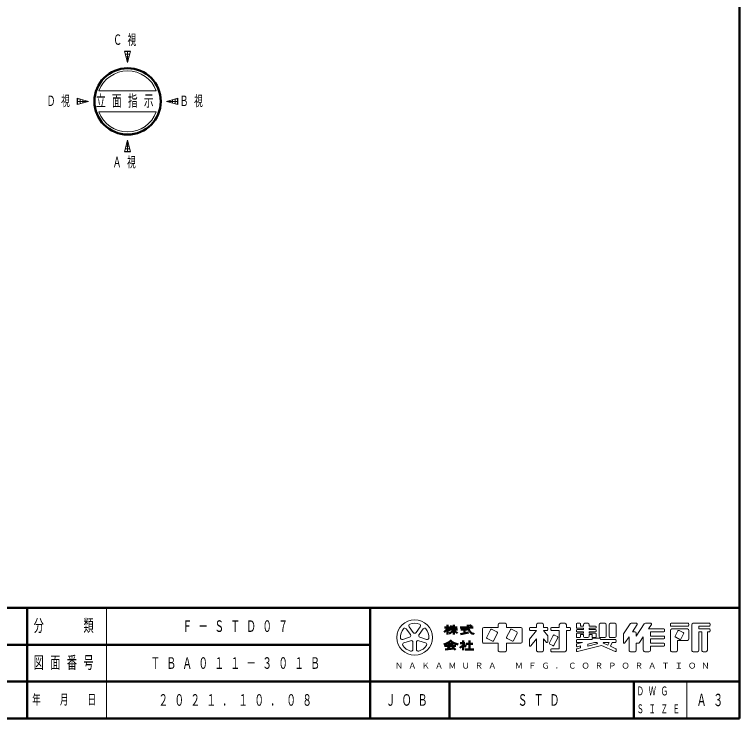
# Model space of a CAD drawing. Units: millimetres on the paper. Extents: x -385 to 0, y -594 to 267.
# Drawn here: x -137.4 to 0, y 0 to 133.5 of the extents above; entities that cross this region are included whole.
import ezdxf

# ---------------------------------------------------------------- set-up
doc = ezdxf.new("R2010")
doc.units = ezdxf.units.MM
doc.layers.add('LY_1', color=7, linetype='Continuous', lineweight=13)
doc.styles.add('ＭＳ ゴシック', font='')
doc.styles.get('ＭＳ ゴシック').set_extended_font_data('MS Gothic')

msp = doc.modelspace()

# ---------------------------------------------------------------- linework, layer by layer
at = {"layer": 'LY_1', "lineweight": 50}
for p, q in [((0, 0), (0, 267)), ((-385, 21), (0, 21)), ((-385, 0), (0, 0))]:
    msp.add_line(p, q, dxfattribs=at)
at = {"layer": 'LY_1'}
for p, q in [((-115.412, 126.569), (-116.57, 126.569)), ((-115.991, 124.409), (-116.57, 126.569)), ((-116.551, 126.5), (-115.431, 126.5)), ((-116.5, 126.309), (-116.5, 126.569)), ((-116, 124.443), (-116, 126.569)), ((-115.412, 126.569), (-115.991, 124.409)), ((-115.5, 126.242), (-115.5, 126.569)), ((-116.417, 126), (-115.565, 126)), ((-116.283, 125.5), (-115.699, 125.5)), ((-116.149, 125), (-115.833, 125)), ((-116.015, 124.5), (-115.967, 124.5)), ((-121.42, 119.024), (-110.562, 119.024)), ((-125.537, 116.445), (-125.537, 117.602)), ((-123.377, 117.024), (-125.537, 117.602)), ((-125.537, 117.5), (-125.154, 117.5)), ((-125.537, 116.445), (-123.377, 117.024)), ((-125.537, 117), (-123.465, 117)), ((-125.5, 116.455), (-125.5, 117.593)), ((-125, 116.589), (-125, 117.459)), ((-124.5, 116.723), (-124.5, 117.325)), ((-124, 116.857), (-124, 117.191)), ((-123.5, 116.991), (-123.5, 117.057)), ((-108.605, 117.024), (-106.445, 117.602)), ((-106.445, 116.445), (-108.605, 117.024)), ((-108.517, 117), (-106.445, 117)), ((-108.5, 116.995), (-108.5, 117.052)), ((-108, 116.861), (-108, 117.186)), ((-107.5, 116.728), (-107.5, 117.32)), ((-107, 116.594), (-107, 117.454)), ((-106.828, 117.5), (-106.445, 117.5)), ((-106.5, 116.46), (-106.5, 117.588)), ((-106.445, 116.445), (-106.445, 117.602)), ((-125.537, 116.5), (-125.331, 116.5)), ((-106.651, 116.5), (-106.445, 116.5)), ((-121.42, 115.024), (-110.562, 115.024)), ((-116.57, 107.478), (-115.991, 109.638)), ((-116.162, 109), (-115.82, 109)), ((-116.028, 109.5), (-115.954, 109.5)), ((-116, 107.478), (-116, 109.605)), ((-115.991, 109.638), (-115.412, 107.478)), ((-116.57, 107.478), (-115.412, 107.478)), ((-116.564, 107.5), (-115.418, 107.5)), ((-116.5, 107.478), (-116.5, 107.739)), ((-116.43, 108), (-115.552, 108)), ((-116.296, 108.5), (-115.686, 108.5)), ((-115.5, 107.478), (-115.5, 107.805)), ((-120, 21), (-120, 0)), ((-45.506, 18.063), (-44.426, 18.063)), ((-38.216, 18.063), (-37.406, 18.063)), ((-33.896, 18.063), (-33.086, 18.063)), ((-30.926, 17.901), (-30.926, 17.28)), ((-30.764, 18.063), (-30.278, 18.063)), ((-30.116, 17.901), (-30.116, 17.523)), ((-28.766, 18.063), (-29.306, 18.063)), ((-26.336, 18.063), (-25.526, 18.063)), ((-24.446, 18.063), (-23.636, 18.063)), ((-21.88, 16.242), (-20.746, 17.943)), ((-20.521, 18.063), (-19.529, 18.063)), ((-19.586, 15.633), (-18.046, 17.943)), ((-17.821, 18.063), (-16.829, 18.063)), ((-13.106, 17.901), (-13.106, 17.685)), ((-12.944, 18.063), (-9.758, 18.063)), ((-9.596, 17.901), (-9.596, 17.685)), ((-8.786, 18.063), (-5.708, 18.063)), ((-5.546, 17.901), (-5.546, 17.685)), ((-62.39, 15.917), (-63.175, 16.997)), ((-62.629, 17.393), (-61.844, 16.313)), ((-61.298, 16.313), (-60.513, 17.393)), ((-59.967, 16.997), (-60.752, 15.917)), ((-48.746, 16.983), (-48.746, 14.553)), ((-48.476, 17.253), (-45.776, 17.253)), ((-47.198, 16.838), (-47.918, 15.4)), ((-45.975, 16.408), (-46.981, 16.911)), ((-45.776, 17.793), (-45.776, 17.253)), ((-44.156, 17.793), (-44.156, 17.253)), ((-44.156, 17.253), (-41.456, 17.253)), ((-43.418, 16.838), (-44.138, 15.4)), ((-42.195, 16.408), (-43.201, 16.911)), ((-41.186, 16.983), (-41.186, 14.553)), ((-39.836, 17.091), (-39.836, 16.875)), ((-38.486, 16.713), (-39.836, 15.026)), ((-39.674, 17.253), (-38.486, 17.253)), ((-39.674, 16.713), (-38.486, 16.713)), ((-38.486, 17.793), (-38.486, 17.253)), ((-37.136, 17.793), (-37.136, 17.253)), ((-37.136, 17.253), (-36.488, 17.253)), ((-37.136, 16.713), (-36.326, 15.701)), ((-37.136, 16.713), (-36.488, 16.713)), ((-36.326, 17.091), (-36.326, 16.875)), ((-35.786, 17.091), (-35.786, 16.875)), ((-35.624, 17.253), (-34.166, 17.253)), ((-35.624, 16.713), (-34.166, 16.713)), ((-34.166, 17.793), (-34.166, 17.253)), ((-34.166, 16.713), (-34.166, 13.203)), ((-32.816, 17.793), (-32.816, 17.253)), ((-32.816, 17.253), (-32.168, 17.253)), ((-32.816, 16.713), (-32.816, 12.933)), ((-32.816, 16.713), (-32.168, 16.713)), ((-32.006, 17.091), (-32.006, 16.875)), ((-30.926, 16.686), (-30.926, 16.605)), ((-30.764, 17.118), (-29.576, 17.118)), ((-30.764, 16.848), (-29.576, 16.848)), ((-30.116, 17.523), (-29.576, 17.523)), ((-29.576, 17.793), (-29.576, 17.523)), ((-29.576, 17.118), (-29.576, 16.848)), ((-28.496, 17.793), (-28.496, 17.523)), ((-28.496, 17.523), (-27.308, 17.523)), ((-28.496, 17.118), (-27.308, 17.118)), ((-28.496, 17.118), (-28.496, 16.848)), ((-28.496, 16.848), (-27.308, 16.848)), ((-27.146, 17.361), (-27.146, 17.28)), ((-27.146, 16.686), (-27.146, 16.605)), ((-26.606, 17.793), (-26.606, 15.633)), ((-25.256, 17.793), (-25.256, 15.633)), ((-24.716, 17.793), (-24.716, 15.633)), ((-23.366, 17.793), (-23.366, 15.633)), ((-20.306, 16.443), (-19.394, 17.811)), ((-17.246, 16.983), (-16.694, 17.811)), ((-17.246, 16.983), (-14.348, 16.983)), ((-14.186, 16.821), (-14.186, 16.605)), ((-13.106, 16.713), (-13.106, 12.933)), ((-12.944, 17.523), (-9.758, 17.523)), ((-12.836, 16.983), (-9.866, 16.983)), ((-11.666, 16.622), (-12.17, 15.616)), ((-11.449, 16.695), (-10.659, 16.3)), ((-9.596, 16.713), (-9.596, 15.093)), ((-9.056, 17.793), (-9.056, 12.933)), ((-7.706, 17.523), (-7.706, 16.983)), ((-7.706, 17.523), (-5.708, 17.523)), ((-7.706, 16.983), (-5.708, 16.983)), ((-5.546, 16.821), (-5.546, 16.605)), ((-63.828, 14.985), (-62.559, 15.397)), ((-60.583, 15.397), (-59.313, 14.985)), ((-47.845, 15.183), (-46.839, 14.68)), ((-46.622, 14.752), (-45.902, 16.19)), ((-44.065, 15.183), (-43.059, 14.68)), ((-42.842, 14.752), (-42.122, 16.19)), ((-36.326, 15.701), (-36.326, 14.543)), ((-35.318, 15.758), (-36.038, 14.32)), ((-34.454, 15.326), (-35.174, 13.888)), ((-35.101, 15.831), (-34.527, 15.544)), ((-30.926, 16.011), (-30.926, 15.525)), ((-30.764, 16.443), (-29.576, 16.443)), ((-30.764, 16.173), (-29.576, 16.173)), ((-30.764, 15.363), (-30.278, 15.363)), ((-30.116, 15.903), (-29.576, 15.903)), ((-30.116, 15.903), (-30.116, 15.525)), ((-29.576, 16.443), (-29.576, 16.173)), ((-29.576, 15.903), (-29.576, 15.633)), ((-29.306, 15.363), (-28.766, 15.363)), ((-28.496, 16.443), (-27.308, 16.443)), ((-28.496, 16.443), (-28.496, 16.173)), ((-28.496, 16.173), (-27.308, 16.173)), ((-28.496, 15.903), (-28.496, 15.633)), ((-28.496, 15.903), (-27.956, 15.903)), ((-27.956, 15.903), (-27.956, 15.525)), ((-27.794, 15.363), (-27.308, 15.363)), ((-27.794, 15.228), (-26.498, 15.228)), ((-27.146, 16.011), (-27.146, 15.525)), ((-26.336, 15.363), (-25.526, 15.363)), ((-24.446, 15.363), (-23.636, 15.363)), ((-22.016, 15.793), (-22.016, 14.413)), ((-21.719, 14.323), (-20.936, 15.498)), ((-20.936, 15.498), (-20.936, 12.933)), ((-20.306, 16.443), (-19.856, 16.443)), ((-19.586, 16.173), (-19.586, 15.633)), ((-18.966, 14.404), (-18.236, 15.498)), ((-18.236, 15.498), (-18.236, 12.933)), ((-16.886, 16.443), (-14.348, 16.443)), ((-16.886, 16.443), (-16.886, 15.633)), ((-16.886, 15.633), (-14.348, 15.633)), ((-14.186, 15.471), (-14.186, 15.255)), ((-12.097, 15.399), (-11.307, 15.004)), ((-10.586, 16.082), (-11.09, 15.076)), ((-7.706, 16.443), (-7.166, 16.443)), ((-7.706, 16.443), (-7.706, 12.933)), ((-7.166, 16.443), (-7.166, 12.933)), ((-6.086, 16.443), (-5.708, 16.443)), ((-6.086, 16.443), (-6.086, 12.933)), ((-62.35, 14.755), (-63.62, 14.343)), ((-61.908, 13.099), (-61.908, 14.434)), ((-61.233, 14.434), (-61.233, 13.099)), ((-59.522, 14.343), (-60.792, 14.755)), ((-48.476, 14.283), (-45.776, 14.283)), ((-45.776, 14.283), (-45.776, 12.933)), ((-44.156, 14.283), (-41.456, 14.283)), ((-44.156, 14.283), (-44.156, 12.933)), ((-39.836, 15.026), (-39.836, 13.868)), ((-38.486, 15.093), (-39.547, 13.766)), ((-38.486, 15.093), (-38.486, 12.933)), ((-37.136, 15.093), (-36.614, 14.441)), ((-37.136, 15.093), (-37.136, 12.933)), ((-35.965, 14.103), (-35.391, 13.816)), ((-30.926, 14.796), (-30.926, 14.58)), ((-30.926, 13.995), (-30.926, 13.773)), ((-29.74, 14.418), (-30.803, 14.152)), ((-30.764, 14.958), (-27.956, 14.958)), ((-30.764, 14.418), (-29.74, 14.418)), ((-26.15, 13.841), (-30.725, 12.697)), ((-30.116, 13.768), (-30.725, 13.615)), ((-30.116, 13.768), (-30.116, 13.406)), ((-27.513, 14.418), (-28.766, 14.105)), ((-27.023, 14.179), (-28.766, 13.743)), ((-28.766, 14.105), (-28.766, 13.743)), ((-27.956, 15.066), (-27.956, 14.958)), ((-27.513, 14.418), (-27.053, 14.418)), ((-26.336, 15.066), (-26.336, 14.958)), ((-26.336, 14.958), (-23.528, 14.958)), ((-26.15, 13.841), (-23.594, 12.705)), ((-25.771, 14.263), (-24.968, 13.906)), ((-25.738, 14.418), (-24.712, 14.418)), ((-24.968, 13.906), (-24.712, 14.418)), ((-24.474, 13.687), (-24.108, 14.418)), ((-24.108, 14.418), (-23.528, 14.418)), ((-23.366, 14.796), (-23.366, 14.58)), ((-19.586, 14.283), (-19.19, 14.283)), ((-19.586, 14.283), (-19.586, 12.933)), ((-16.886, 15.093), (-16.886, 14.283)), ((-16.886, 15.093), (-14.348, 15.093)), ((-16.886, 14.283), (-14.348, 14.283)), ((-16.886, 13.743), (-16.886, 12.933)), ((-16.886, 13.743), (-14.348, 13.743)), ((-14.186, 14.121), (-14.186, 13.905)), ((-11.756, 14.823), (-11.756, 12.933)), ((-11.756, 14.823), (-9.866, 14.823)), ((-45.506, 12.663), (-44.426, 12.663)), ((-38.216, 12.663), (-37.406, 12.663)), ((-35.786, 13.041), (-35.786, 12.825)), ((-35.624, 13.203), (-34.166, 13.203)), ((-35.624, 12.663), (-33.086, 12.663)), ((-30.926, 13.077), (-30.926, 12.854)), ((-30.116, 13.406), (-30.803, 13.234)), ((-24.474, 13.687), (-23.462, 13.237)), ((-23.366, 13.089), (-23.366, 12.853)), ((-20.666, 12.663), (-19.856, 12.663)), ((-17.966, 12.663), (-17.156, 12.663)), ((-12.836, 12.663), (-12.026, 12.663)), ((-8.786, 12.663), (-7.976, 12.663)), ((-6.896, 12.663), (-6.356, 12.663)), ((-10, 7), (-10, 0))]:
    msp.add_line(p, q, dxfattribs=at)
at = {"layer": 'LY_1', "color": 140, "lineweight": 50}
for p, q in [((-135, 21), (-135, 0)), ((-70, 21), (-70, 0)), ((-55.901, 17.253), (-54.956, 17.253)), ((-55.361, 17.793), (-55.361, 15.903)), ((-54.915, 16.848), (-53.471, 16.848)), ((-54.769, 17.253), (-53.525, 17.253)), ((-54.146, 17.793), (-54.146, 15.903)), ((-52.931, 17.253), (-50.501, 17.253)), ((-52.796, 16.848), (-51.581, 16.848)), ((-52.121, 16.848), (-52.121, 16.173)), ((-50.719, 17.467), (-51.16, 17.761)), ((-52.889, 16.02), (-51.353, 16.327)), ((-187.5, 14), (-70, 14)), ((-55.901, 13.784), (-53.741, 13.784)), ((-55.361, 14.148), (-54.281, 14.148)), ((-54.899, 13.784), (-55.289, 13.136)), ((-52.931, 14.283), (-52.051, 14.283)), ((-52.391, 14.823), (-52.391, 14.283)), ((-52.391, 13.91), (-52.391, 12.933)), ((-52.34, 13.96), (-51.796, 13.646)), ((-51.783, 14.148), (-50.568, 14.148)), ((-51.176, 14.823), (-51.176, 13.068)), ((-55.765, 13.067), (-54.113, 13.304)), ((-54.416, 13.607), (-53.81, 13.001)), ((-51.986, 13.068), (-50.366, 13.068)), ((-242.5, 7), (0, 7)), ((-55, 7), (-55, 0)), ((-20, 7), (-20, 0))]:
    msp.add_line(p, q, dxfattribs=at)
msp.add_circle((-115.991, 117.024), 6.286, dxfattribs=at)
at = {"layer": 'LY_1'}
msp.add_circle((-61.571, 15.363), 3.375, dxfattribs=at)
for centre, radius, start, end in [((-115.991, 117.024), 5.786, 20.22325, 159.77675), ((-115.991, 117.024), 5.786, 200.22325, 339.77675), ((-62.356, 17.592), 0.338, 109.39847, 215.99997), ((-61.571, 15.363), 2.7, 70.60155, 109.39847), ((-60.786, 17.592), 0.338, 324, 70.60155), ((-45.506, 17.793), 0.27, 89.99998, 179.99996), ((-44.426, 17.793), 0.27, 0, 89.99998), ((-38.216, 17.793), 0.27, 89.99998, 179.99996), ((-37.406, 17.793), 0.27, 0, 89.99998), ((-33.896, 17.793), 0.27, 89.99998, 179.99996), ((-33.086, 17.793), 0.27, 0, 89.99998), ((-30.764, 17.901), 0.162, 89.99998, 179.99996), ((-30.278, 17.901), 0.162, 0, 89.99998), ((-29.306, 17.793), 0.27, 89.99998, 179.99996), ((-28.766, 17.793), 0.27, 0, 89.99998), ((-26.336, 17.793), 0.27, 89.99998, 179.99996), ((-25.526, 17.793), 0.27, 0, 89.99998), ((-24.446, 17.793), 0.27, 89.99998, 179.99996), ((-23.636, 17.793), 0.27, 0, 89.99998), ((-20.521, 17.793), 0.27, 89.99998, 146.30984), ((-19.529, 17.901), 0.162, 326.31015, 89.99998), ((-17.821, 17.793), 0.27, 89.99998, 146.3098), ((-16.829, 17.901), 0.162, 326.31003, 89.99998), ((-12.944, 17.901), 0.162, 89.99998, 179.99996), ((-9.758, 17.901), 0.162, 0, 89.99998), ((-8.786, 17.793), 0.27, 89.99998, 179.99996), ((-5.708, 17.901), 0.162, 0, 89.99998), ((-61.571, 15.363), 2.7, 142.60154, 181.39846), ((-63.448, 16.798), 0.338, 35.99999, 142.60154), ((-59.694, 16.798), 0.338, 37.39846, 143.99995), ((-61.571, 15.363), 2.7, 358.60155, 37.39847), ((-48.476, 16.983), 0.27, 89.99998, 179.99996), ((-47.054, 16.766), 0.162, 63.43492, 153.43499), ((-43.274, 16.766), 0.162, 63.43492, 153.43499), ((-41.456, 16.983), 0.27, 0, 89.99998), ((-39.674, 17.091), 0.162, 89.99998, 179.99996), ((-39.674, 16.875), 0.162, 179.99998, 270.00002), ((-36.488, 17.091), 0.162, 0, 89.99998), ((-36.488, 16.875), 0.162, 270.00002, 0), ((-35.624, 17.091), 0.162, 89.99998, 179.99996), ((-35.624, 16.875), 0.162, 179.99998, 270.00002), ((-32.168, 17.091), 0.162, 0, 89.99998), ((-32.168, 16.875), 0.162, 270.00002, 0), ((-30.764, 17.28), 0.162, 179.99998, 270.00002), ((-30.764, 16.686), 0.162, 89.99998, 179.99996), ((-30.764, 16.605), 0.162, 179.99998, 270.00002), ((-27.308, 17.361), 0.162, 0, 89.99998), ((-27.308, 17.28), 0.162, 270.00002, 0), ((-27.308, 16.686), 0.162, 0, 89.99998), ((-27.308, 16.605), 0.162, 270.00002, 0), ((-14.348, 16.821), 0.162, 0, 89.99998), ((-14.348, 16.605), 0.162, 270.00002, 0), ((-12.944, 17.685), 0.162, 179.99998, 270.00002), ((-12.836, 16.713), 0.27, 89.99998, 179.99996), ((-11.522, 16.55), 0.162, 63.43447, 153.43474), ((-9.866, 16.713), 0.27, 0, 89.99998), ((-9.758, 17.685), 0.162, 270.00002, 0), ((-5.708, 17.685), 0.162, 270.00002, 0), ((-5.708, 16.821), 0.162, 0, 89.99998), ((-5.708, 16.605), 0.162, 270.00002, 0), ((-63.933, 15.306), 0.338, 181.39848, 287.99997), ((-62.663, 15.718), 0.338, 287.99998, 35.99999), ((-61.571, 16.512), 0.338, 215.99998, 324), ((-60.479, 15.718), 0.338, 143.99996, 251.99999), ((-59.209, 15.306), 0.338, 252.00001, 358.60156), ((-47.773, 15.328), 0.162, 153.43495, 243.43485), ((-46.047, 16.263), 0.162, 333.4349, 63.43487), ((-43.993, 15.328), 0.162, 153.43495, 243.43485), ((-42.267, 16.263), 0.162, 333.4349, 63.43487), ((-35.174, 15.686), 0.162, 63.43487, 153.43498), ((-34.599, 15.399), 0.162, 333.43492, 63.43493), ((-30.764, 16.011), 0.162, 89.99998, 179.99996), ((-30.764, 15.525), 0.162, 179.99998, 270.00002), ((-30.278, 15.525), 0.162, 270.00002, 0), ((-29.306, 15.633), 0.27, 179.99998, 270.00002), ((-28.766, 15.633), 0.27, 270.00002, 0), ((-27.794, 15.525), 0.162, 179.99998, 270.00002), ((-27.794, 15.066), 0.162, 89.99998, 179.99996), ((-27.308, 16.011), 0.162, 0, 89.99998), ((-27.308, 15.525), 0.162, 270.00002, 0), ((-26.336, 15.633), 0.27, 179.99998, 270.00002), ((-26.498, 15.066), 0.162, 0, 89.99998), ((-25.526, 15.633), 0.27, 270.00002, 0), ((-24.446, 15.633), 0.27, 179.99998, 270.00002), ((-23.636, 15.633), 0.27, 270.00002, 0), ((-21.206, 15.793), 0.81, 146.30999, 179.99996), ((-19.856, 16.173), 0.27, 0, 89.99998), ((-14.348, 15.471), 0.162, 0, 89.99998), ((-14.348, 15.255), 0.162, 270.00002, 0), ((-12.025, 15.544), 0.162, 153.43517, 243.43529), ((-10.731, 16.155), 0.162, 333.43484, 63.43447), ((-63.516, 14.022), 0.338, 107.99999, 214.60154), ((-61.571, 15.363), 2.7, 214.60156, 253.39848), ((-62.246, 14.434), 0.338, 359.99997, 107.99999), ((-60.896, 14.434), 0.338, 71.99997, 179.99999), ((-61.571, 15.363), 2.7, 286.60155, 325.39847), ((-59.626, 14.022), 0.338, 325.39847, 71.99996), ((-48.476, 14.553), 0.27, 179.99998, 270.00002), ((-46.766, 14.825), 0.162, 243.43498, 333.43496), ((-42.986, 14.825), 0.162, 243.43498, 333.43496), ((-41.456, 14.553), 0.27, 270.00002, 0), ((-39.674, 13.868), 0.162, 179.99998, 321.34037), ((-36.488, 14.543), 0.162, 218.65962, 0), ((-35.893, 14.248), 0.162, 153.43487, 243.4348), ((-35.318, 13.961), 0.162, 243.43487, 333.43498), ((-30.764, 14.796), 0.162, 89.99998, 179.99996), ((-30.764, 14.58), 0.162, 179.99998, 270.00002), ((-30.764, 13.995), 0.162, 104.03614, 179.99996), ((-30.764, 13.773), 0.162, 179.99998, 284.03612), ((-27.053, 14.297), 0.121, 284.0365, 89.99998), ((-25.738, 14.337), 0.081, 89.99998, 246.03817), ((-23.528, 14.796), 0.162, 0, 89.99998), ((-23.528, 14.58), 0.162, 270.00002, 0), ((-21.854, 14.413), 0.162, 179.99998, 326.30997), ((-19.19, 14.553), 0.27, 270.00002, 326.31002), ((-14.348, 14.121), 0.162, 0, 89.99998), ((-14.348, 13.905), 0.162, 270.00002, 0), ((-11.234, 15.149), 0.162, 243.43534, 333.43491), ((-9.866, 15.093), 0.27, 270.00002, 0), ((-62.246, 13.099), 0.338, 253.39847, 359.99997), ((-60.896, 13.099), 0.338, 179.99999, 286.60154), ((-45.506, 12.933), 0.27, 179.99998, 270.00002), ((-44.426, 12.933), 0.27, 270.00002, 0), ((-38.216, 12.933), 0.27, 179.99998, 270.00002), ((-37.406, 12.933), 0.27, 270.00002, 0), ((-35.624, 13.041), 0.162, 89.99998, 179.99996), ((-35.624, 12.825), 0.162, 179.99998, 270.00002), ((-33.086, 12.933), 0.27, 270.00002, 0), ((-30.764, 13.077), 0.162, 104.03614, 179.99996), ((-30.764, 12.854), 0.162, 179.99998, 284.03612), ((-23.528, 12.853), 0.162, 246.03699, 0), ((-23.528, 13.089), 0.162, 0, 66.03701), ((-20.666, 12.933), 0.27, 179.99998, 270.00002), ((-19.856, 12.933), 0.27, 270.00002, 0), ((-17.966, 12.933), 0.27, 179.99998, 270.00002), ((-17.156, 12.933), 0.27, 270.00002, 0), ((-12.836, 12.933), 0.27, 179.99998, 270.00002), ((-12.026, 12.933), 0.27, 270.00002, 0), ((-8.786, 12.933), 0.27, 179.99998, 270.00002), ((-7.976, 12.933), 0.27, 270.00002, 0), ((-6.896, 12.933), 0.27, 179.99998, 270.00002), ((-6.356, 12.933), 0.27, 270.00002, 0)]:
    msp.add_arc(centre, radius, start, end, dxfattribs=at)
at = {"layer": 'LY_1', "color": 140, "lineweight": 50}
for centre, radius, start, end in [((-57.466, 18.084), 2.285, 311.36185, 337.13638), ((-53.383, 18.427), 2.345, 212.50346, 230.00631), ((-56.374, 18.818), 3.034, 295.86917, 317.23867), ((-56.002, 18.047), 1.467, 313.72108, 343.54317), ((-51.918, 18.818), 3.034, 222.76131, 240.10806), ((-49.563, 17.694), 1.953, 177.09472, 240.51891), ((-51.54, 16.805), 1.299, 321.42112, 334.8249), ((-56.898, 17.257), 3.32, 285.11261, 313.40619), ((-52.77, 17.194), 3.192, 231.17281, 259.75506), ((-55.66, 17.226), 4.657, 304.87257, 320.80411)]:
    msp.add_arc(centre, radius, start, end, dxfattribs=at)

# ---------------------------------------------------------------- texts
at = {"layer": 'LY_1', "style": 'ＭＳ ゴシック'}
for s, insert, char_height, attachment_point in [('\\T1.64;\\W0.6;Ｃ視', (-115.991, 128.629), 1.979, 5), ('\\T1.64;\\W0.6;Ｄ視', (-128.597, 117.024), 1.979, 5), ('\\T1.64;\\W0.6;立面指示', (-121.991, 117.024), 2.199, 4), ('\\T1.64;\\W0.6;Ｂ視', (-103.385, 117.024), 1.979, 5), ('\\T1.64;\\W0.6;Ａ視', (-116.091, 105.418), 1.979, 5), ('\\T1.64;\\W0.6;分\u3000\u3000類', (-127.5, 17.5), 2.346, 5), ('\\T1.64;\\W0.6;Ｆ－ＳＴＤ０７', (-95, 17.5), 2.199, 5), ('\\T1.64;\\W0.6;図面番号', (-127.5, 10.5), 2.346, 5), ('\\T1.64;\\W0.6;ＴＢＡ０１１－３０１Ｂ', (-95, 10.5), 2.199, 5), ('\\T1.64;ＮＡＫＡＭＵＲＡ\u3000ＭＦＧ．ＣＯＲＰＯＲＡＴＩＯＮ', (-35, 10), 1.1, 5), ('\\T1.64;\\W0.6;ＤＷＧ', (-19.5, 5.188), 1.65, 4), ('\\T1.64;\\W0.6;年\u3000月\u3000日', (-127.5, 3.5), 1.906, 5), ('\\T1.64;\\W0.6;２０２１．１０．０８', (-95, 3.5), 2.199, 5), ('\\T1.64;\\W0.6;ＪＯＢ', (-62.5, 3.5), 2.199, 5), ('\\T1.64;\\W0.6;ＳＴＤ', (-37.5, 3.5), 2.199, 5), ('\\T1.64;\\W0.6;Ａ３', (-5, 3.5), 2.346, 5), ('\\T1.64;\\W0.6;ＳＩＺＥ', (-19.5, 1.812), 1.65, 4)]:
    msp.add_mtext(s, dxfattribs=dict(at, insert=insert, char_height=char_height, attachment_point=attachment_point))

doc.saveas('drawing.dxf')
